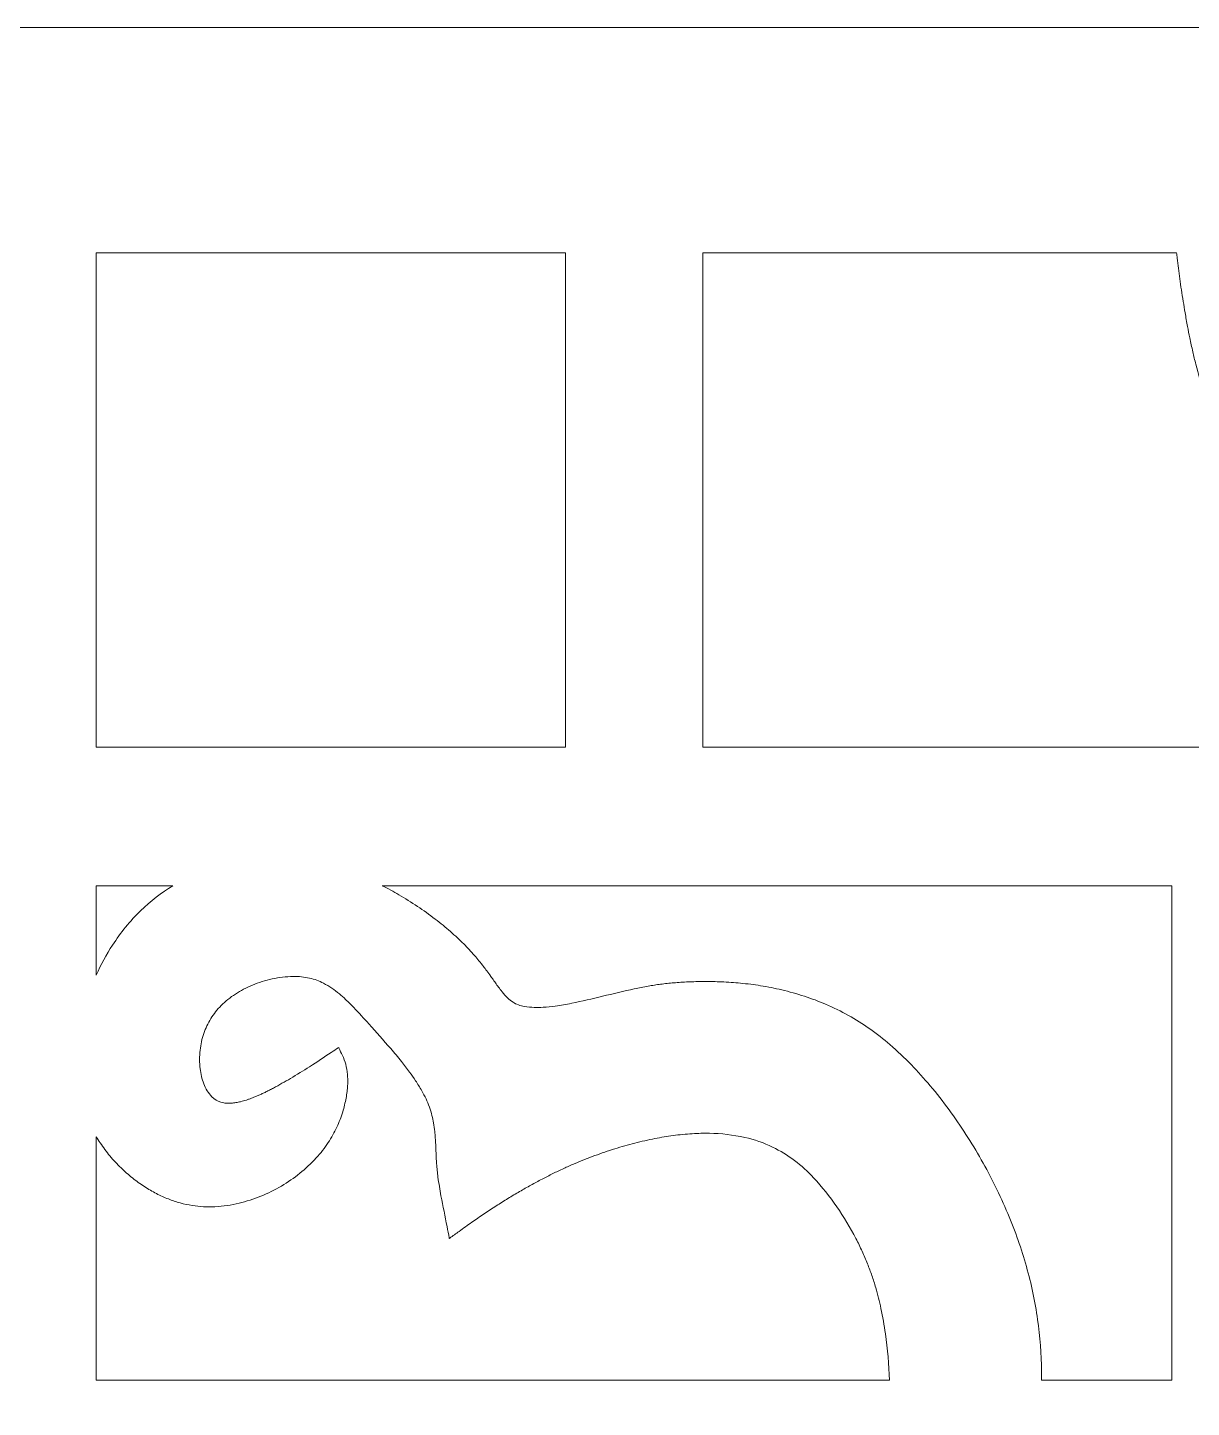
# Model space of a CAD drawing. Header units: centimetres. Extents: x -10 to 9.2, y -12 to 12.7.
# Drawn here: x 4.6 to 7.35, y 9.417 to 12.677 of the extents above; entities that cross this region are included whole.
import ezdxf

# ---------------------------------------------------------------- set-up
doc = ezdxf.new("R2010")
doc.units = ezdxf.units.CM
doc.header["$MEASUREMENT"] = 0
doc.layers.add('layer 1', color=7, linetype='Continuous')

msp = doc.modelspace()

# ---------------------------------------------------------------- linework, layer by layer
at = {"layer": 'layer 1', "color": 242, "lineweight": 9}
for points, knots in [([(9.19904, 12.67695), (9.19904, 4.45748), (9.19904, -3.76202), (9.19904, -11.9815), (9.19904, -11.9815), (6.13291, -11.9815), (3.06675, -11.9815), (0.00061, -11.9815), (0.00061, -11.9815), (0.00061, -3.76202), (0.00061, 4.45748), (0.00061, 12.67695), (0.00061, 12.67695), (3.06675, 12.67695), (6.13291, 12.67695), (9.19904, 12.67695)], [0, 0, 0, 0, 0.2, 0.2, 0.2, 0.2, 0.4, 0.4, 0.4, 0.4, 0.6, 0.6, 0.6, 0.6, 1, 1, 1, 1]), ([(4.76222, 12.14495), (4.76222, 11.75557), (4.76222, 11.3662), (4.76222, 10.97683), (4.76222, 10.97683), (5.13164, 10.97683), (5.5011, 10.97683), (5.8705, 10.97683), (5.8705, 10.97683), (5.8705, 11.3662), (5.8705, 11.75557), (5.8705, 12.14495), (5.8705, 12.14495), (5.5011, 12.14495), (5.13164, 12.14495), (4.76222, 12.14495)], [0, 0, 0, 0, 0.2, 0.2, 0.2, 0.2, 0.4, 0.4, 0.4, 0.4, 0.6, 0.6, 0.6, 0.6, 1, 1, 1, 1]), ([(8.73661, 10.71042), (8.73352, 10.71077), (8.73044, 10.71111), (8.72736, 10.71145), (8.72736, 10.71145), (8.71937, 10.71236), (8.71142, 10.7133), (8.70351, 10.71432), (8.70351, 10.71432), (8.69531, 10.71536), (8.68711, 10.71645), (8.67897, 10.7176), (8.67897, 10.7176), (8.67037, 10.71878), (8.66177, 10.72003), (8.65318, 10.72134), (8.65318, 10.72134), (8.63515, 10.72431), (8.61712, 10.72726), (8.59905, 10.7302), (8.59905, 10.7302), (8.58836, 10.7321), (8.57771, 10.73406), (8.56703, 10.73607), (8.56703, 10.73607), (8.55805, 10.73778), (8.5491, 10.73956), (8.54016, 10.74141), (8.54016, 10.74141), (8.52928, 10.74367), (8.5184, 10.74606), (8.50754, 10.74856), (8.50754, 10.74856), (8.49776, 10.75083), (8.48803, 10.75321), (8.47831, 10.75573), (8.47831, 10.75573), (8.45507, 10.76173), (8.43206, 10.76857), (8.4093, 10.7762), (8.4093, 10.7762), (8.38998, 10.78268), (8.37094, 10.78996), (8.35222, 10.79803), (8.35222, 10.79803), (8.30796, 10.81714), (8.26611, 10.84118), (8.22728, 10.86985), (8.22728, 10.86985), (8.19296, 10.89513), (8.16219, 10.9247), (8.13542, 10.95802), (8.13542, 10.95802), (8.10947, 10.99044), (8.0874, 11.02568), (8.06958, 11.06328), (8.06958, 11.06328), (8.04833, 11.10813), (8.03146, 11.15487), (8.01915, 11.203), (8.01915, 11.203), (8.01318, 11.22647), (8.00861, 11.25025), (8.0055, 11.27429), (8.0055, 11.27429), (8.0031, 11.29288), (8.00218, 11.31159), (8.0028, 11.33033), (8.0028, 11.33033), (8.00318, 11.34155), (8.0041, 11.35272), (8.00558, 11.36384), (8.00558, 11.36384), (8.00708, 11.37492), (8.00915, 11.38593), (8.01177, 11.39678), (8.01177, 11.39678), (8.01347, 11.40386), (8.0154, 11.41088), (8.01752, 11.41781), (8.01752, 11.41781), (8.01065, 11.41566), (8.00369, 11.41372), (7.99666, 11.41201), (7.99666, 11.41201), (7.98584, 11.40937), (7.97496, 11.40729), (7.96393, 11.40578), (7.96393, 11.40578), (7.95288, 11.40427), (7.94177, 11.40335), (7.93064, 11.40298), (7.93064, 11.40298), (7.91203, 11.40236), (7.89345, 11.40327), (7.87497, 11.40568), (7.87497, 11.40568), (7.85112, 11.40883), (7.82749, 11.4134), (7.80418, 11.41945), (7.80418, 11.41945), (7.75635, 11.43184), (7.70991, 11.44882), (7.66535, 11.47023), (7.66535, 11.47023), (7.62801, 11.48816), (7.59303, 11.51036), (7.56084, 11.53653), (7.56084, 11.53653), (7.52774, 11.56343), (7.49838, 11.59442), (7.47327, 11.62897), (7.47327, 11.62897), (7.44478, 11.66808), (7.42092, 11.7102), (7.40192, 11.75477), (7.40192, 11.75477), (7.3939, 11.7736), (7.38666, 11.79277), (7.38023, 11.81222), (7.38023, 11.81222), (7.37261, 11.83513), (7.36586, 11.85832), (7.3599, 11.88171), (7.3599, 11.88171), (7.35742, 11.89149), (7.35503, 11.9013), (7.3528, 11.91113), (7.3528, 11.91113), (7.35029, 11.92207), (7.34794, 11.93301), (7.34567, 11.94399), (7.34567, 11.94399), (7.34382, 11.95299), (7.34207, 11.96199), (7.34037, 11.97103), (7.34037, 11.97103), (7.33837, 11.98169), (7.33643, 11.99237), (7.3346, 12.00309), (7.3346, 12.00309), (7.33167, 12.02124), (7.32871, 12.03938), (7.32578, 12.05755), (7.32578, 12.05755), (7.32445, 12.06626), (7.32324, 12.07496), (7.32202, 12.08368), (7.32202, 12.08368), (7.32086, 12.09193), (7.31982, 12.10017), (7.31876, 12.10841), (7.31876, 12.10841), (7.31779, 12.1164), (7.31682, 12.12442), (7.3159, 12.13241), (7.3159, 12.13241), (7.31546, 12.13661), (7.31501, 12.14078), (7.31455, 12.14495), (7.31455, 12.14495), (6.94149, 12.14495), (6.56837, 12.14495), (6.19529, 12.14495), (6.19529, 12.14495), (6.19529, 11.75557), (6.19529, 11.3662), (6.19529, 10.97683), (6.19529, 10.97683), (6.66688, 10.97683), (7.13851, 10.97683), (7.61014, 10.97683), (7.61014, 10.97683), (7.61593, 10.97683), (7.62173, 10.97683), (7.62751, 10.97683), (7.62751, 10.97683), (7.62779, 10.97683), (7.62806, 10.97683), (7.62833, 10.97683), (7.62833, 10.97683), (7.62833, 10.97655), (7.62833, 10.97627), (7.62833, 10.97601), (7.62833, 10.97601), (7.62833, 10.97016), (7.62833, 10.96433), (7.62833, 10.95848), (7.62833, 10.95848), (7.62833, 10.93968), (7.62833, 10.92089), (7.62833, 10.9021), (7.62833, 10.9021), (7.62833, 10.82413), (7.62833, 10.74614), (7.62833, 10.66818), (7.62833, 10.66818), (7.62833, 10.27271), (7.62833, 9.87723), (7.62833, 9.48174), (7.62833, 9.48174), (7.99778, 9.48174), (8.36719, 9.48174), (8.73661, 9.48174), (8.73661, 9.48174), (8.73661, 9.89132), (8.73661, 10.30087), (8.73661, 10.71042)], [0, 0, 0, 0, 0.0188679, 0.0188679, 0.0188679, 0.0188679, 0.0377358, 0.0377358, 0.0377358, 0.0377358, 0.0566038, 0.0566038, 0.0566038, 0.0566038, 0.0754717, 0.0754717, 0.0754717, 0.0754717, 0.0943396, 0.0943396, 0.0943396, 0.0943396, 0.1132075, 0.1132075, 0.1132075, 0.1132075, 0.1320755, 0.1320755, 0.1320755, 0.1320755, 0.1509434, 0.1509434, 0.1509434, 0.1509434, 0.1698113, 0.1698113, 0.1698113, 0.1698113, 0.1886792, 0.1886792, 0.1886792, 0.1886792, 0.2075472, 0.2075472, 0.2075472, 0.2075472, 0.2264151, 0.2264151, 0.2264151, 0.2264151, 0.245283, 0.245283, 0.245283, 0.245283, 0.2641509, 0.2641509, 0.2641509, 0.2641509, 0.2830189, 0.2830189, 0.2830189, 0.2830189, 0.3018868, 0.3018868, 0.3018868, 0.3018868, 0.3207547, 0.3207547, 0.3207547, 0.3207547, 0.3396226, 0.3396226, 0.3396226, 0.3396226, 0.3584906, 0.3584906, 0.3584906, 0.3584906, 0.3773585, 0.3773585, 0.3773585, 0.3773585, 0.3962264, 0.3962264, 0.3962264, 0.3962264, 0.4150943, 0.4150943, 0.4150943, 0.4150943, 0.4339623, 0.4339623, 0.4339623, 0.4339623, 0.4528302, 0.4528302, 0.4528302, 0.4528302, 0.4716981, 0.4716981, 0.4716981, 0.4716981, 0.490566, 0.490566, 0.490566, 0.490566, 0.509434, 0.509434, 0.509434, 0.509434, 0.5283019, 0.5283019, 0.5283019, 0.5283019, 0.5471698, 0.5471698, 0.5471698, 0.5471698, 0.5660377, 0.5660377, 0.5660377, 0.5660377, 0.5849057, 0.5849057, 0.5849057, 0.5849057, 0.6037736, 0.6037736, 0.6037736, 0.6037736, 0.6226415, 0.6226415, 0.6226415, 0.6226415, 0.6415094, 0.6415094, 0.6415094, 0.6415094, 0.6603774, 0.6603774, 0.6603774, 0.6603774, 0.6792453, 0.6792453, 0.6792453, 0.6792453, 0.6981132, 0.6981132, 0.6981132, 0.6981132, 0.7169811, 0.7169811, 0.7169811, 0.7169811, 0.7358491, 0.7358491, 0.7358491, 0.7358491, 0.754717, 0.754717, 0.754717, 0.754717, 0.7735849, 0.7735849, 0.7735849, 0.7735849, 0.7924528, 0.7924528, 0.7924528, 0.7924528, 0.8113208, 0.8113208, 0.8113208, 0.8113208, 0.8301887, 0.8301887, 0.8301887, 0.8301887, 0.8490566, 0.8490566, 0.8490566, 0.8490566, 0.8679245, 0.8679245, 0.8679245, 0.8679245, 0.8867925, 0.8867925, 0.8867925, 0.8867925, 0.9056604, 0.9056604, 0.9056604, 0.9056604, 0.9245283, 0.9245283, 0.9245283, 0.9245283, 0.9433962, 0.9433962, 0.9433962, 0.9433962, 0.9622642, 0.9622642, 0.9622642, 0.9622642, 1, 1, 1, 1]), ([(4.94324, 10.64986), (4.88289, 10.64986), (4.82257, 10.64986), (4.76222, 10.64986), (4.76222, 10.64986), (4.76222, 10.5795), (4.76222, 10.50918), (4.76222, 10.43884), (4.76222, 10.43884), (4.77331, 10.46339), (4.78614, 10.48706), (4.80067, 10.50973), (4.80067, 10.50973), (4.81959, 10.5393), (4.8418, 10.56645), (4.86695, 10.59082), (4.86695, 10.59082), (4.89018, 10.6133), (4.9157, 10.63306), (4.94324, 10.64986)], [0, 0, 0, 0, 0.1666667, 0.1666667, 0.1666667, 0.1666667, 0.3333333, 0.3333333, 0.3333333, 0.3333333, 0.5, 0.5, 0.5, 0.5, 0.6666667, 0.6666667, 0.6666667, 0.6666667, 1, 1, 1, 1]), ([(7.30355, 10.64986), (6.68163, 10.64986), (6.05972, 10.64986), (5.43776, 10.64986), (5.43776, 10.64986), (5.45114, 10.6431), (5.46429, 10.63597), (5.47722, 10.62846), (5.47722, 10.62846), (5.49206, 10.61982), (5.50662, 10.61072), (5.52091, 10.60114), (5.52091, 10.60114), (5.53512, 10.59163), (5.54902, 10.58164), (5.56259, 10.57122), (5.56259, 10.57122), (5.56895, 10.56638), (5.57518, 10.56142), (5.58136, 10.55639), (5.58136, 10.55639), (5.58733, 10.55154), (5.59314, 10.54659), (5.59893, 10.54158), (5.59893, 10.54158), (5.60446, 10.5367), (5.60999, 10.53174), (5.61539, 10.52671), (5.61539, 10.52671), (5.62042, 10.52204), (5.62533, 10.51729), (5.63017, 10.51243), (5.63017, 10.51243), (5.6346, 10.50798), (5.63902, 10.50343), (5.6433, 10.49881), (5.6433, 10.49881), (5.64762, 10.49417), (5.6518, 10.48948), (5.65594, 10.48473), (5.65594, 10.48473), (5.6595, 10.48066), (5.66292, 10.47655), (5.66632, 10.4724), (5.66632, 10.4724), (5.6699, 10.46799), (5.67347, 10.46352), (5.67694, 10.45903), (5.67694, 10.45903), (5.67953, 10.45567), (5.68211, 10.45227), (5.68464, 10.44887), (5.68464, 10.44887), (5.68786, 10.44452), (5.69107, 10.44012), (5.69423, 10.43574), (5.69423, 10.43574), (5.69913, 10.42893), (5.70401, 10.42212), (5.70887, 10.41531), (5.70887, 10.41531), (5.71142, 10.41181), (5.71401, 10.40832), (5.71663, 10.40488), (5.71663, 10.40488), (5.71829, 10.40266), (5.72001, 10.40046), (5.72179, 10.39831), (5.72179, 10.39831), (5.72396, 10.39565), (5.72617, 10.39305), (5.72849, 10.3905), (5.72849, 10.3905), (5.73021, 10.38858), (5.73199, 10.38672), (5.73385, 10.38493), (5.73385, 10.38493), (5.73786, 10.38109), (5.74217, 10.37764), (5.74684, 10.37466), (5.74684, 10.37466), (5.75076, 10.37211), (5.75493, 10.37005), (5.75931, 10.36844), (5.75931, 10.36844), (5.76406, 10.36669), (5.76899, 10.36539), (5.77401, 10.36457), (5.77401, 10.36457), (5.78158, 10.36331), (5.78922, 10.36259), (5.7969, 10.36239), (5.7969, 10.36239), (5.80393, 10.36221), (5.81096, 10.36235), (5.81798, 10.36279), (5.81798, 10.36279), (5.82756, 10.36342), (5.83711, 10.36434), (5.84658, 10.36563), (5.84658, 10.36563), (5.85959, 10.36735), (5.8725, 10.36954), (5.8853, 10.37218), (5.8853, 10.37218), (5.90971, 10.3772), (5.934, 10.3827), (5.95822, 10.38863), (5.95822, 10.38863), (5.98319, 10.39478), (6.00821, 10.40064), (6.03332, 10.40624), (6.03332, 10.40624), (6.04417, 10.40868), (6.0551, 10.41084), (6.06607, 10.4127), (6.06607, 10.4127), (6.07099, 10.41354), (6.07589, 10.41432), (6.08079, 10.41507), (6.08079, 10.41507), (6.08562, 10.41579), (6.09045, 10.41645), (6.09526, 10.41708), (6.09526, 10.41708), (6.10041, 10.41777), (6.10558, 10.41838), (6.11078, 10.41894), (6.11078, 10.41894), (6.11603, 10.41951), (6.12127, 10.42), (6.12657, 10.42047), (6.12657, 10.42047), (6.13211, 10.42095), (6.13764, 10.42136), (6.14321, 10.42171), (6.14321, 10.42171), (6.14901, 10.42209), (6.15478, 10.4224), (6.16055, 10.42264), (6.16055, 10.42264), (6.16661, 10.4229), (6.17266, 10.42311), (6.1787, 10.42325), (6.1787, 10.42325), (6.18512, 10.42339), (6.19152, 10.42346), (6.19793, 10.42349), (6.19793, 10.42349), (6.20496, 10.42351), (6.21199, 10.42345), (6.21901, 10.42331), (6.21901, 10.42331), (6.22576, 10.42318), (6.23247, 10.42298), (6.23919, 10.4227), (6.23919, 10.4227), (6.2468, 10.4224), (6.25441, 10.42198), (6.262, 10.42147), (6.262, 10.42147), (6.26934, 10.42098), (6.27669, 10.42037), (6.284, 10.41968), (6.284, 10.41968), (6.29209, 10.4189), (6.30017, 10.41801), (6.30827, 10.41698), (6.30827, 10.41698), (6.31609, 10.41599), (6.32389, 10.41489), (6.33172, 10.41364), (6.33172, 10.41364), (6.34018, 10.41229), (6.34866, 10.41077), (6.35709, 10.40912), (6.35709, 10.40912), (6.36529, 10.40751), (6.37346, 10.40576), (6.38162, 10.40382), (6.38162, 10.40382), (6.3997, 10.39958), (6.41759, 10.39457), (6.43526, 10.38877), (6.43526, 10.38877), (6.45222, 10.38323), (6.4689, 10.37696), (6.48528, 10.36992), (6.48528, 10.36992), (6.50369, 10.36201), (6.52171, 10.35317), (6.53921, 10.3434), (6.53921, 10.3434), (6.55647, 10.33376), (6.57322, 10.32325), (6.58939, 10.31186), (6.58939, 10.31186), (6.60598, 10.30019), (6.62194, 10.2877), (6.63728, 10.2744), (6.63728, 10.2744), (6.65481, 10.25923), (6.67167, 10.2433), (6.68784, 10.22666), (6.68784, 10.22666), (6.70321, 10.21083), (6.71802, 10.19443), (6.73222, 10.17751), (6.73222, 10.17751), (6.74774, 10.15897), (6.76266, 10.13994), (6.77689, 10.12041), (6.77689, 10.12041), (6.80457, 10.0826), (6.82998, 10.04325), (6.8531, 10.00245), (6.8531, 10.00245), (6.87631, 9.96138), (6.89717, 9.91903), (6.91556, 9.87552), (6.91556, 9.87552), (6.92438, 9.85464), (6.93258, 9.8335), (6.94011, 9.81211), (6.94011, 9.81211), (6.94733, 9.79176), (6.95379, 9.77117), (6.95967, 9.75041), (6.95967, 9.75041), (6.9655, 9.72974), (6.97065, 9.70887), (6.97509, 9.68786), (6.97509, 9.68786), (6.97949, 9.66714), (6.98318, 9.6463), (6.98616, 9.62535), (6.98616, 9.62535), (6.992, 9.58458), (6.99515, 9.5435), (6.99563, 9.50231), (6.99563, 9.50231), (6.99573, 9.49546), (6.99573, 9.48861), (6.99572, 9.48174), (6.99572, 9.48174), (7.09834, 9.48174), (7.20096, 9.48174), (7.30355, 9.48174), (7.30355, 9.48174), (7.30355, 9.87111), (7.30355, 10.26049), (7.30355, 10.64986)], [0, 0, 0, 0, 0.015625, 0.015625, 0.015625, 0.015625, 0.03125, 0.03125, 0.03125, 0.03125, 0.046875, 0.046875, 0.046875, 0.046875, 0.0625, 0.0625, 0.0625, 0.0625, 0.078125, 0.078125, 0.078125, 0.078125, 0.09375, 0.09375, 0.09375, 0.09375, 0.109375, 0.109375, 0.109375, 0.109375, 0.125, 0.125, 0.125, 0.125, 0.140625, 0.140625, 0.140625, 0.140625, 0.15625, 0.15625, 0.15625, 0.15625, 0.171875, 0.171875, 0.171875, 0.171875, 0.1875, 0.1875, 0.1875, 0.1875, 0.203125, 0.203125, 0.203125, 0.203125, 0.21875, 0.21875, 0.21875, 0.21875, 0.234375, 0.234375, 0.234375, 0.234375, 0.25, 0.25, 0.25, 0.25, 0.265625, 0.265625, 0.265625, 0.265625, 0.28125, 0.28125, 0.28125, 0.28125, 0.296875, 0.296875, 0.296875, 0.296875, 0.3125, 0.3125, 0.3125, 0.3125, 0.328125, 0.328125, 0.328125, 0.328125, 0.34375, 0.34375, 0.34375, 0.34375, 0.359375, 0.359375, 0.359375, 0.359375, 0.375, 0.375, 0.375, 0.375, 0.390625, 0.390625, 0.390625, 0.390625, 0.40625, 0.40625, 0.40625, 0.40625, 0.421875, 0.421875, 0.421875, 0.421875, 0.4375, 0.4375, 0.4375, 0.4375, 0.453125, 0.453125, 0.453125, 0.453125, 0.46875, 0.46875, 0.46875, 0.46875, 0.484375, 0.484375, 0.484375, 0.484375, 0.5, 0.5, 0.5, 0.5, 0.515625, 0.515625, 0.515625, 0.515625, 0.53125, 0.53125, 0.53125, 0.53125, 0.546875, 0.546875, 0.546875, 0.546875, 0.5625, 0.5625, 0.5625, 0.5625, 0.578125, 0.578125, 0.578125, 0.578125, 0.59375, 0.59375, 0.59375, 0.59375, 0.609375, 0.609375, 0.609375, 0.609375, 0.625, 0.625, 0.625, 0.625, 0.640625, 0.640625, 0.640625, 0.640625, 0.65625, 0.65625, 0.65625, 0.65625, 0.671875, 0.671875, 0.671875, 0.671875, 0.6875, 0.6875, 0.6875, 0.6875, 0.703125, 0.703125, 0.703125, 0.703125, 0.71875, 0.71875, 0.71875, 0.71875, 0.734375, 0.734375, 0.734375, 0.734375, 0.75, 0.75, 0.75, 0.75, 0.765625, 0.765625, 0.765625, 0.765625, 0.78125, 0.78125, 0.78125, 0.78125, 0.796875, 0.796875, 0.796875, 0.796875, 0.8125, 0.8125, 0.8125, 0.8125, 0.828125, 0.828125, 0.828125, 0.828125, 0.84375, 0.84375, 0.84375, 0.84375, 0.859375, 0.859375, 0.859375, 0.859375, 0.875, 0.875, 0.875, 0.875, 0.890625, 0.890625, 0.890625, 0.890625, 0.90625, 0.90625, 0.90625, 0.90625, 0.921875, 0.921875, 0.921875, 0.921875, 0.9375, 0.9375, 0.9375, 0.9375, 0.953125, 0.953125, 0.953125, 0.953125, 0.96875, 0.96875, 0.96875, 0.96875, 1, 1, 1, 1]), ([(5.40644, 10.3232), (5.39437, 10.33627), (5.38234, 10.34934), (5.37029, 10.36243), (5.37029, 10.36243), (5.3641, 10.36888), (5.35774, 10.37517), (5.35124, 10.38131), (5.35124, 10.38131), (5.34648, 10.38579), (5.34159, 10.39014), (5.33656, 10.39434), (5.33656, 10.39434), (5.32496, 10.40403), (5.31238, 10.41246), (5.29901, 10.41948), (5.29901, 10.41948), (5.28863, 10.42492), (5.27763, 10.42897), (5.26625, 10.43153), (5.26625, 10.43153), (5.25349, 10.43439), (5.24051, 10.4357), (5.22742, 10.43543), (5.22742, 10.43543), (5.21067, 10.43509), (5.19402, 10.4331), (5.17765, 10.42951), (5.17765, 10.42951), (5.16168, 10.42599), (5.14601, 10.42109), (5.13087, 10.41489), (5.13087, 10.41489), (5.11689, 10.40915), (5.10344, 10.40211), (5.09073, 10.3939), (5.09073, 10.3939), (5.07866, 10.38606), (5.06746, 10.37697), (5.05723, 10.36676), (5.05723, 10.36676), (5.04791, 10.35742), (5.03973, 10.34708), (5.03276, 10.33586), (5.03276, 10.33586), (5.02588, 10.32486), (5.02034, 10.31313), (5.01615, 10.30086), (5.01615, 10.30086), (5.0118, 10.28805), (5.00888, 10.27484), (5.00741, 10.26139), (5.00741, 10.26139), (5.00583, 10.24681), (5.00584, 10.23215), (5.00746, 10.21757), (5.00746, 10.21757), (5.0088, 10.20539), (5.01168, 10.19348), (5.01606, 10.18203), (5.01606, 10.18203), (5.02036, 10.17057), (5.02692, 10.16019), (5.03536, 10.15132), (5.03536, 10.15132), (5.04114, 10.14521), (5.04829, 10.1408), (5.05634, 10.13834), (5.05634, 10.13834), (5.05865, 10.13762), (5.06103, 10.13707), (5.06342, 10.13669), (5.06342, 10.13669), (5.06624, 10.13625), (5.06908, 10.13597), (5.07194, 10.13587), (5.07194, 10.13587), (5.07493, 10.13577), (5.0779, 10.13581), (5.08089, 10.13605), (5.08089, 10.13605), (5.08457, 10.13631), (5.08824, 10.13676), (5.0919, 10.13738), (5.0919, 10.13738), (5.09565, 10.138), (5.09938, 10.13881), (5.10306, 10.13971), (5.10306, 10.13971), (5.10764, 10.14089), (5.11218, 10.14219), (5.11669, 10.14363), (5.11669, 10.14363), (5.11898, 10.14436), (5.12122, 10.14514), (5.12348, 10.14592), (5.12348, 10.14592), (5.12596, 10.14682), (5.12843, 10.14773), (5.13089, 10.14867), (5.13089, 10.14867), (5.13337, 10.14965), (5.13581, 10.15061), (5.13829, 10.15163), (5.13829, 10.15163), (5.14099, 10.15274), (5.14369, 10.1539), (5.14635, 10.15506), (5.14635, 10.15506), (5.14904, 10.15623), (5.15169, 10.15745), (5.15435, 10.15868), (5.15435, 10.15868), (5.15726, 10.16002), (5.16019, 10.16139), (5.16306, 10.1628), (5.16306, 10.1628), (5.16595, 10.16422), (5.1688, 10.16564), (5.17166, 10.1671), (5.17166, 10.1671), (5.17472, 10.16864), (5.17777, 10.17021), (5.18082, 10.1718), (5.18082, 10.1718), (5.19417, 10.17929), (5.20755, 10.18681), (5.22091, 10.19431), (5.22091, 10.19431), (5.23602, 10.20364), (5.25109, 10.21297), (5.26619, 10.22229), (5.26619, 10.22229), (5.28323, 10.23355), (5.30027, 10.24481), (5.31731, 10.25606), (5.31731, 10.25606), (5.32281, 10.25972), (5.32834, 10.26337), (5.33386, 10.26701), (5.33386, 10.26701), (5.33411, 10.26718), (5.33437, 10.26735), (5.33462, 10.26751), (5.33462, 10.26751), (5.33476, 10.26725), (5.33492, 10.26697), (5.33504, 10.26669), (5.33504, 10.26669), (5.33793, 10.26073), (5.3408, 10.25473), (5.34369, 10.24877), (5.34369, 10.24877), (5.34691, 10.24209), (5.3495, 10.23514), (5.35139, 10.22797), (5.35139, 10.22797), (5.35347, 10.22017), (5.35488, 10.21222), (5.35561, 10.20416), (5.35561, 10.20416), (5.356, 10.19995), (5.35617, 10.19571), (5.35623, 10.19149), (5.35623, 10.19149), (5.35631, 10.1869), (5.35622, 10.1823), (5.35591, 10.17771), (5.35591, 10.17771), (5.35563, 10.17302), (5.35524, 10.16834), (5.35465, 10.16366), (5.35465, 10.16366), (5.354, 10.15851), (5.35323, 10.15338), (5.35228, 10.14826), (5.35228, 10.14826), (5.35128, 10.1427), (5.3501, 10.13717), (5.34875, 10.13167), (5.34875, 10.13167), (5.34741, 10.12619), (5.34592, 10.12078), (5.34426, 10.11538), (5.34426, 10.11538), (5.34238, 10.10929), (5.34032, 10.10327), (5.33805, 10.09734), (5.33805, 10.09734), (5.3358, 10.09143), (5.33335, 10.08558), (5.33066, 10.07984), (5.33066, 10.07984), (5.32481, 10.0671), (5.31798, 10.05483), (5.31028, 10.04311), (5.31028, 10.04311), (5.30605, 10.03669), (5.30157, 10.03049), (5.29684, 10.02445), (5.29684, 10.02445), (5.29206, 10.01832), (5.28699, 10.0124), (5.28174, 10.00671), (5.28174, 10.00671), (5.25767, 9.98062), (5.23003, 9.95838), (5.19946, 9.94046), (5.19946, 9.94046), (5.16814, 9.92214), (5.13452, 9.90852), (5.09932, 9.8999), (5.09932, 9.8999), (5.0807, 9.89535), (5.06172, 9.89259), (5.0426, 9.89162), (5.0426, 9.89162), (5.02461, 9.89073), (5.00665, 9.89167), (4.98887, 9.89446), (4.98887, 9.89446), (4.97934, 9.89597), (4.96988, 9.89799), (4.96059, 9.90052), (4.96059, 9.90052), (4.95101, 9.90312), (4.94161, 9.90623), (4.93238, 9.90983), (4.93238, 9.90983), (4.92281, 9.91357), (4.91345, 9.9178), (4.90432, 9.92253), (4.90432, 9.92253), (4.8946, 9.92758), (4.88512, 9.93307), (4.87592, 9.93904), (4.87592, 9.93904), (4.8661, 9.94541), (4.85661, 9.95228), (4.84743, 9.95957), (4.84743, 9.95957), (4.83815, 9.96696), (4.82925, 9.97481), (4.82072, 9.98307), (4.82072, 9.98307), (4.81143, 9.9921), (4.80262, 10.00159), (4.79433, 10.01155), (4.79433, 10.01155), (4.78617, 10.02133), (4.77855, 10.03152), (4.77152, 10.04213), (4.77152, 10.04213), (4.7683, 10.04699), (4.7652, 10.05195), (4.76222, 10.05698), (4.76222, 10.05698), (4.76222, 9.86523), (4.76222, 9.67349), (4.76222, 9.48174), (4.76222, 9.48174), (5.38682, 9.48174), (6.0114, 9.48174), (6.63601, 9.48174), (6.63601, 9.48174), (6.63485, 9.51855), (6.63163, 9.55523), (6.62648, 9.59167), (6.62648, 9.59167), (6.6236, 9.61163), (6.62013, 9.63149), (6.616, 9.65123), (6.616, 9.65123), (6.61252, 9.66775), (6.60838, 9.68413), (6.60366, 9.70032), (6.60366, 9.70032), (6.60084, 9.70987), (6.59782, 9.71937), (6.59457, 9.72877), (6.59457, 9.72877), (6.59129, 9.7382), (6.58782, 9.74754), (6.58415, 9.75679), (6.58415, 9.75679), (6.58019, 9.7667), (6.57601, 9.77651), (6.57159, 9.7862), (6.57159, 9.7862), (6.56695, 9.79635), (6.56208, 9.80638), (6.55695, 9.81632), (6.55695, 9.81632), (6.53009, 9.86847), (6.49658, 9.91657), (6.45701, 9.95977), (6.45701, 9.95977), (6.42928, 9.99002), (6.39649, 10.01458), (6.3597, 10.03255), (6.3597, 10.03255), (6.33883, 10.04274), (6.31693, 10.0504), (6.29423, 10.05536), (6.29423, 10.05536), (6.26674, 10.06139), (6.23878, 10.06465), (6.21059, 10.06511), (6.21059, 10.06511), (6.19717, 10.06532), (6.18372, 10.06499), (6.17031, 10.06413), (6.17031, 10.06413), (6.15517, 10.06317), (6.1401, 10.06167), (6.12506, 10.05964), (6.12506, 10.05964), (6.11067, 10.05769), (6.09631, 10.05531), (6.08206, 10.05249), (6.08206, 10.05249), (6.06607, 10.04932), (6.05023, 10.04575), (6.03444, 10.04171), (6.03444, 10.04171), (6.01859, 10.03768), (6.00282, 10.03321), (5.98717, 10.02834), (5.98717, 10.02834), (5.97139, 10.02344), (5.95571, 10.01811), (5.94019, 10.01239), (5.94019, 10.01239), (5.93206, 10.00938), (5.92398, 10.00628), (5.91592, 10.00308), (5.91592, 10.00308), (5.90767, 9.99977), (5.8995, 9.99639), (5.89138, 9.99289), (5.89138, 9.99289), (5.88301, 9.9893), (5.87474, 9.98561), (5.86646, 9.98181), (5.86646, 9.98181), (5.85792, 9.9779), (5.84946, 9.97385), (5.84105, 9.96971), (5.84105, 9.96971), (5.83242, 9.96549), (5.82387, 9.96115), (5.81536, 9.9567), (5.81536, 9.9567), (5.80647, 9.95209), (5.79771, 9.94736), (5.78895, 9.94253), (5.78895, 9.94253), (5.78, 9.93758), (5.77115, 9.93255), (5.76233, 9.92741), (5.76233, 9.92741), (5.7531, 9.92201), (5.74394, 9.91654), (5.73481, 9.91093), (5.73481, 9.91093), (5.72549, 9.90525), (5.71629, 9.89946), (5.70713, 9.89357), (5.70713, 9.89357), (5.69745, 9.88736), (5.68786, 9.88106), (5.67836, 9.87466), (5.67836, 9.87466), (5.66869, 9.86815), (5.65906, 9.86155), (5.64947, 9.85484), (5.64947, 9.85484), (5.63939, 9.84774), (5.62936, 9.84058), (5.61936, 9.8333), (5.61936, 9.8333), (5.61204, 9.82795), (5.60469, 9.8226), (5.59736, 9.81725), (5.59736, 9.81725), (5.59702, 9.81701), (5.59667, 9.81674), (5.59636, 9.8165), (5.59636, 9.8165), (5.59625, 9.81692), (5.59616, 9.81732), (5.5961, 9.81774), (5.5961, 9.81774), (5.59436, 9.82669), (5.59259, 9.83563), (5.59085, 9.84458), (5.59085, 9.84458), (5.58606, 9.86877), (5.58133, 9.89297), (5.57656, 9.91716), (5.57656, 9.91716), (5.57386, 9.93173), (5.57149, 9.94633), (5.56948, 9.96101), (5.56948, 9.96101), (5.56798, 9.97175), (5.5669, 9.98253), (5.56609, 9.99337), (5.56609, 9.99337), (5.56586, 9.9965), (5.56565, 9.99966), (5.5655, 10.00279), (5.5655, 10.00279), (5.56506, 10.0124), (5.56465, 10.02201), (5.56427, 10.03162), (5.56427, 10.03162), (5.56394, 10.03942), (5.56354, 10.04722), (5.56303, 10.05499), (5.56303, 10.05499), (5.56274, 10.05972), (5.56233, 10.06444), (5.56183, 10.06918), (5.56183, 10.06918), (5.56111, 10.076), (5.56016, 10.08278), (5.55901, 10.08955), (5.55901, 10.08955), (5.558, 10.0954), (5.55674, 10.1012), (5.5553, 10.10696), (5.5553, 10.10696), (5.55358, 10.11373), (5.55153, 10.12041), (5.54918, 10.12698), (5.54918, 10.12698), (5.5468, 10.1336), (5.5441, 10.14005), (5.54116, 10.1464), (5.54116, 10.1464), (5.5381, 10.15288), (5.53478, 10.15926), (5.53117, 10.16546), (5.53117, 10.16546), (5.52653, 10.17358), (5.52159, 10.18154), (5.51638, 10.18931), (5.51638, 10.18931), (5.51177, 10.19622), (5.50701, 10.20303), (5.50207, 10.20974), (5.50207, 10.20974), (5.49586, 10.21814), (5.48952, 10.22642), (5.48299, 10.23457), (5.48299, 10.23457), (5.47477, 10.24493), (5.46631, 10.25514), (5.45766, 10.26515), (5.45766, 10.26515), (5.44076, 10.28468), (5.42369, 10.30401), (5.40644, 10.3232)], [0, 0, 0, 0, 0.008547, 0.008547, 0.008547, 0.008547, 0.017094, 0.017094, 0.017094, 0.017094, 0.025641, 0.025641, 0.025641, 0.025641, 0.034188, 0.034188, 0.034188, 0.034188, 0.042735, 0.042735, 0.042735, 0.042735, 0.0512821, 0.0512821, 0.0512821, 0.0512821, 0.0598291, 0.0598291, 0.0598291, 0.0598291, 0.0683761, 0.0683761, 0.0683761, 0.0683761, 0.0769231, 0.0769231, 0.0769231, 0.0769231, 0.0854701, 0.0854701, 0.0854701, 0.0854701, 0.0940171, 0.0940171, 0.0940171, 0.0940171, 0.1025641, 0.1025641, 0.1025641, 0.1025641, 0.1111111, 0.1111111, 0.1111111, 0.1111111, 0.1196581, 0.1196581, 0.1196581, 0.1196581, 0.1282051, 0.1282051, 0.1282051, 0.1282051, 0.1367521, 0.1367521, 0.1367521, 0.1367521, 0.1452991, 0.1452991, 0.1452991, 0.1452991, 0.1538462, 0.1538462, 0.1538462, 0.1538462, 0.1623932, 0.1623932, 0.1623932, 0.1623932, 0.1709402, 0.1709402, 0.1709402, 0.1709402, 0.1794872, 0.1794872, 0.1794872, 0.1794872, 0.1880342, 0.1880342, 0.1880342, 0.1880342, 0.1965812, 0.1965812, 0.1965812, 0.1965812, 0.2051282, 0.2051282, 0.2051282, 0.2051282, 0.2136752, 0.2136752, 0.2136752, 0.2136752, 0.2222222, 0.2222222, 0.2222222, 0.2222222, 0.2307692, 0.2307692, 0.2307692, 0.2307692, 0.2393162, 0.2393162, 0.2393162, 0.2393162, 0.2478632, 0.2478632, 0.2478632, 0.2478632, 0.2564103, 0.2564103, 0.2564103, 0.2564103, 0.2649573, 0.2649573, 0.2649573, 0.2649573, 0.2735043, 0.2735043, 0.2735043, 0.2735043, 0.2820513, 0.2820513, 0.2820513, 0.2820513, 0.2905983, 0.2905983, 0.2905983, 0.2905983, 0.2991453, 0.2991453, 0.2991453, 0.2991453, 0.3076923, 0.3076923, 0.3076923, 0.3076923, 0.3162393, 0.3162393, 0.3162393, 0.3162393, 0.3247863, 0.3247863, 0.3247863, 0.3247863, 0.3333333, 0.3333333, 0.3333333, 0.3333333, 0.3418803, 0.3418803, 0.3418803, 0.3418803, 0.3504274, 0.3504274, 0.3504274, 0.3504274, 0.3589744, 0.3589744, 0.3589744, 0.3589744, 0.3675214, 0.3675214, 0.3675214, 0.3675214, 0.3760684, 0.3760684, 0.3760684, 0.3760684, 0.3846154, 0.3846154, 0.3846154, 0.3846154, 0.3931624, 0.3931624, 0.3931624, 0.3931624, 0.4017094, 0.4017094, 0.4017094, 0.4017094, 0.4102564, 0.4102564, 0.4102564, 0.4102564, 0.4188034, 0.4188034, 0.4188034, 0.4188034, 0.4273504, 0.4273504, 0.4273504, 0.4273504, 0.4358974, 0.4358974, 0.4358974, 0.4358974, 0.4444444, 0.4444444, 0.4444444, 0.4444444, 0.4529915, 0.4529915, 0.4529915, 0.4529915, 0.4615385, 0.4615385, 0.4615385, 0.4615385, 0.4700855, 0.4700855, 0.4700855, 0.4700855, 0.4786325, 0.4786325, 0.4786325, 0.4786325, 0.4871795, 0.4871795, 0.4871795, 0.4871795, 0.4957265, 0.4957265, 0.4957265, 0.4957265, 0.5042735, 0.5042735, 0.5042735, 0.5042735, 0.5128205, 0.5128205, 0.5128205, 0.5128205, 0.5213675, 0.5213675, 0.5213675, 0.5213675, 0.5299145, 0.5299145, 0.5299145, 0.5299145, 0.5384615, 0.5384615, 0.5384615, 0.5384615, 0.5470085, 0.5470085, 0.5470085, 0.5470085, 0.5555556, 0.5555556, 0.5555556, 0.5555556, 0.5641026, 0.5641026, 0.5641026, 0.5641026, 0.5726496, 0.5726496, 0.5726496, 0.5726496, 0.5811966, 0.5811966, 0.5811966, 0.5811966, 0.5897436, 0.5897436, 0.5897436, 0.5897436, 0.5982906, 0.5982906, 0.5982906, 0.5982906, 0.6068376, 0.6068376, 0.6068376, 0.6068376, 0.6153846, 0.6153846, 0.6153846, 0.6153846, 0.6239316, 0.6239316, 0.6239316, 0.6239316, 0.6324786, 0.6324786, 0.6324786, 0.6324786, 0.6410256, 0.6410256, 0.6410256, 0.6410256, 0.6495726, 0.6495726, 0.6495726, 0.6495726, 0.6581197, 0.6581197, 0.6581197, 0.6581197, 0.6666667, 0.6666667, 0.6666667, 0.6666667, 0.6752137, 0.6752137, 0.6752137, 0.6752137, 0.6837607, 0.6837607, 0.6837607, 0.6837607, 0.6923077, 0.6923077, 0.6923077, 0.6923077, 0.7008547, 0.7008547, 0.7008547, 0.7008547, 0.7094017, 0.7094017, 0.7094017, 0.7094017, 0.7179487, 0.7179487, 0.7179487, 0.7179487, 0.7264957, 0.7264957, 0.7264957, 0.7264957, 0.7350427, 0.7350427, 0.7350427, 0.7350427, 0.7435897, 0.7435897, 0.7435897, 0.7435897, 0.7521368, 0.7521368, 0.7521368, 0.7521368, 0.7606838, 0.7606838, 0.7606838, 0.7606838, 0.7692308, 0.7692308, 0.7692308, 0.7692308, 0.7777778, 0.7777778, 0.7777778, 0.7777778, 0.7863248, 0.7863248, 0.7863248, 0.7863248, 0.7948718, 0.7948718, 0.7948718, 0.7948718, 0.8034188, 0.8034188, 0.8034188, 0.8034188, 0.8119658, 0.8119658, 0.8119658, 0.8119658, 0.8205128, 0.8205128, 0.8205128, 0.8205128, 0.8290598, 0.8290598, 0.8290598, 0.8290598, 0.8376068, 0.8376068, 0.8376068, 0.8376068, 0.8461538, 0.8461538, 0.8461538, 0.8461538, 0.8547009, 0.8547009, 0.8547009, 0.8547009, 0.8632479, 0.8632479, 0.8632479, 0.8632479, 0.8717949, 0.8717949, 0.8717949, 0.8717949, 0.8803419, 0.8803419, 0.8803419, 0.8803419, 0.8888889, 0.8888889, 0.8888889, 0.8888889, 0.8974359, 0.8974359, 0.8974359, 0.8974359, 0.9059829, 0.9059829, 0.9059829, 0.9059829, 0.9145299, 0.9145299, 0.9145299, 0.9145299, 0.9230769, 0.9230769, 0.9230769, 0.9230769, 0.9316239, 0.9316239, 0.9316239, 0.9316239, 0.9401709, 0.9401709, 0.9401709, 0.9401709, 0.9487179, 0.9487179, 0.9487179, 0.9487179, 0.957265, 0.957265, 0.957265, 0.957265, 0.965812, 0.965812, 0.965812, 0.965812, 0.974359, 0.974359, 0.974359, 0.974359, 0.982906, 0.982906, 0.982906, 0.982906, 1, 1, 1, 1])]:
    msp.add_open_spline(points, degree=3, knots=knots, dxfattribs=at)

doc.saveas('drawing.dxf')
